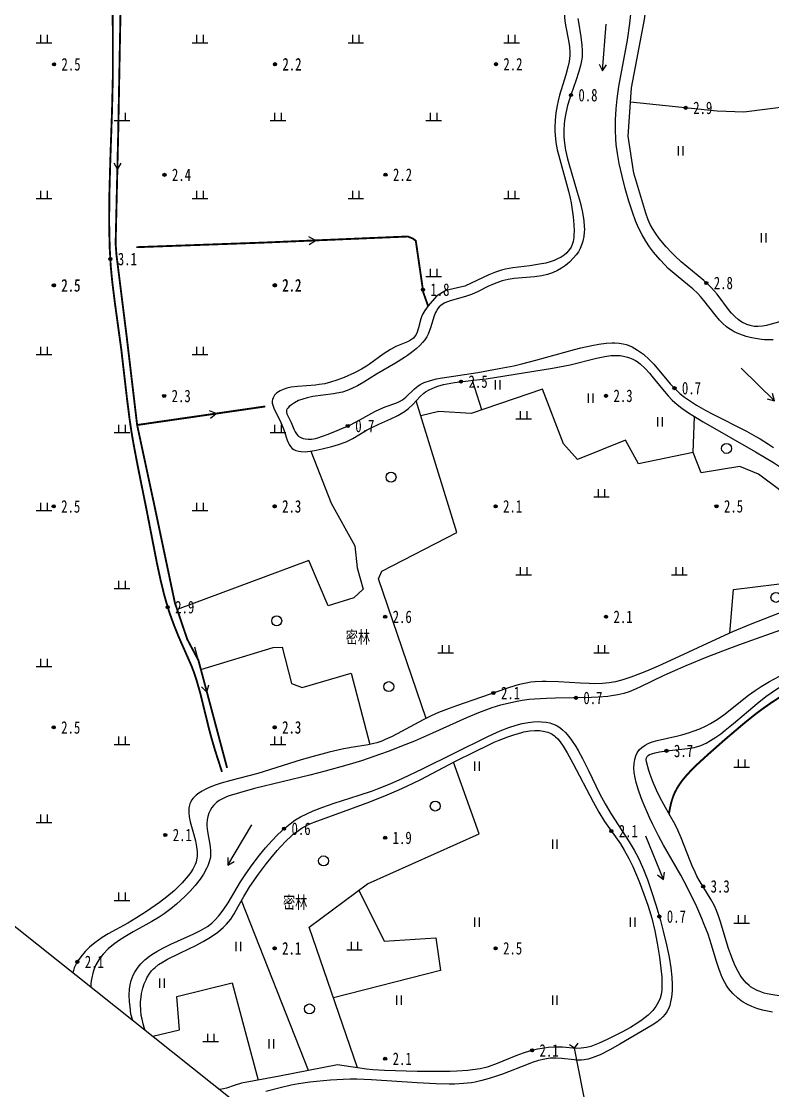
# Model space of a CAD drawing. Header units: metres. Extents: x 494039 to 619385, y 3351420 to 3402703.
# Drawn here: x 580948.6 to 581189.6, y 3397068.8 to 3397411.6 of the extents above; entities that cross this region are included whole.
import ezdxf
from ezdxf.enums import TextEntityAlignment as Align

# ---------------------------------------------------------------- set-up
doc = ezdxf.new("R2010")
doc.units = ezdxf.units.M
for name, pattern in [('4430', [0]), ('8521', [0]), ('9610', [0])]:
    doc.linetypes.add(name, pattern=pattern)
for name, color, linetype in [('210100', 130, 'Continuous'), ('220200', 130, 'Continuous'), ('261301', 141, 'Continuous'), ('440300', 8, '4430'), ('450504', 8, 'Continuous'), ('720100', 8, 'Continuous'), ('760201', 8, '8521'), ('810100', 8, '9610'), ('810302', 8, 'Continuous'), ('810501', 8, 'Continuous'), ('810600', 8, 'Continuous'), ('范围线', 8, 'Continuous')]:
    doc.layers.add(name, color=color, linetype=linetype)

# ---------------------------------------------------------------- blocks, each defined once
blk = doc.blocks.new('gu')
at = {"flags": 128}
for points in [[(3.75, 0), (-3.75, 0)], [(2.71, -0.6), (3.75, 0), (3.75, 0), (2.71, 0.6)]]:
    blk.add_lwpolyline(points, dxfattribs=at)
blk = doc.blocks.new('p_point')
for radius in [0.25, 0.2, 0.15, 0.1, 0.05]:
    blk.add_circle((0, 0), radius)
blk.add_point((0, 0))
blk = doc.blocks.new('vm')
at = {"linetype": 'Continuous'}
for p, q in [((1.25, 0), (-1.25, 0)), ((-0.5, 0), (-0.5, 1.3)), ((0.5, 1.3), (0.5, 0))]:
    blk.add_line(p, q, dxfattribs=at)
blk = doc.blocks.new('v1')
blk.add_circle((0, 0), 0.8)
blk = doc.blocks.new('ve')
at = {"color": 0, "linetype": 'Continuous'}
for p, q in [((-0.4, 1.5), (-0.4, 0)), ((0.4, 0), (0.4, 1.5))]:
    blk.add_line(p, q, dxfattribs=at)
blk = doc.blocks.new('1-3&1-4')
at = {"layer": '210100', "color": 141, "linetype": 'Continuous', "flags": 128}
for points in [[(581127.1195, 3397412.534), (581127.2864, 3397411.3489), (581128.0893, 3397406.6327), (581128.4419, 3397404.002), (581128.5473, 3397402.261), (581128.53, 3397401.1076), (581128.4459, 3397400.1121), (581128.1816, 3397398.4624), (581127.9632, 3397397.4769), (581127.4258, 3397395.5124), (581126.4571, 3397392.5728), (581124.9496, 3397388.314), (581124.4005, 3397386.6626), (581123.8093, 3397384.6635), (581123.2257, 3397382.158), (581122.8388, 3397379.8261), (581122.7034, 3397378.6577), (581122.5755, 3397376.7124), (581122.6036, 3397374.5778), (581122.8004, 3397372.6289), (581123.2004, 3397370.3054), (581123.8215, 3397367.6084), (581124.2269, 3397366.0714), (581126.9446, 3397356.8535), (581127.8391, 3397353.6475), (581128.4972, 3397350.9034), (581128.7264, 3397349.7553), (581129.044, 3397347.6809), (581129.1903, 3397345.827), (581129.2015, 3397344.8958), (581129.17, 3397344.0739), (581129.0102, 3397342.618), (581128.7154, 3397341.1792), (581128.5158, 3397340.474), (581128.101, 3397339.331), (581127.8528, 3397338.7788), (581127.2836, 3397337.7475), (581126.6025, 3397336.7677), (581125.7674, 3397335.7715), (581124.3835, 3397334.406), (581123.1565, 3397333.3884), (581121.8592, 3397332.4707), (581120.6146, 3397331.7325), (581118.9586, 3397330.9659), (581117.4261, 3397330.471), (581115.5265, 3397330.0609), (581113.2553, 3397329.7512), (581106.6845, 3397329.1527), (581104.7555, 3397328.8672), (581102.8797, 3397328.4381), (581101.9339, 3397328.1401), (581100.3154, 3397327.5126), (581098.2726, 3397326.5747), (581095.0856, 3397325.0162), (581092.9647, 3397324.0749), (581091.0564, 3397323.3853), (581086.1085, 3397322.0173), (581084.4522, 3397321.3658), (581083.5712, 3397320.8647), (581083.172, 3397320.5727), (581082.6717, 3397320.113), (581082.1878, 3397319.5208), (581081.7722, 3397318.8584), (581081.4975, 3397318.3229), (581081.0203, 3397317.1736), (581079.8281, 3397313.4111), (581079.0546, 3397311.3548), (581078.618, 3397310.4887), (581078.0364, 3397309.5727), (581077.3056, 3397308.6372), (581076.4235, 3397307.6902), (581075.232, 3397306.5972), (581074.1998, 3397305.7585), (581072.4753, 3397304.5027), (581071.4626, 3397303.8243), (581068.6098, 3397302.0527), (581062.5209, 3397298.4701), (581058.4999, 3397295.989), (581056.4092, 3397294.7832), (581054.6611, 3397293.9023), (581053.0626, 3397293.2439), (581051.6112, 3397292.7944), (581049.8295, 3397292.3985), (581048.7415, 3397292.2125), (581042.1218, 3397291.3026), (581040.3134, 3397290.9372), (581038.897, 3397290.5461), (581037.5184, 3397290.0329), (581036.1899, 3397289.3594), (581035.2351, 3397288.7218), (581034.5327, 3397288.1373), (581034.0478, 3397287.6109), (581033.8901, 3397287.3819), (581033.69, 3397286.9411), (581033.641, 3397286.3688), (581033.7655, 3397285.8119), (581034.0703, 3397285.1097), (581035.1345, 3397283.0626), (581035.9813, 3397280.9186), (581036.3965, 3397280.04), (581036.8541, 3397279.3373), (581037.2803, 3397278.8725), (581037.642, 3397278.5771), (581038.275, 3397278.1947), (581039.0065, 3397277.8951), (581039.6414, 3397277.734), (581040.6055, 3397277.6367), (581041.7016, 3397277.6961), (581042.9251, 3397277.9201), (581043.6581, 3397278.112), (581045.2316, 3397278.6135), (581046.9995, 3397279.2446), (581049.9414, 3397280.4), (581054.2069, 3397282.3025), (581057.202, 3397283.835), (581062.0149, 3397286.5328), (581063.6259, 3397287.3186), (581065.3183, 3397287.997), (581068.6993, 3397289.2049), (581069.8566, 3397289.7304), (581070.8255, 3397290.2942), (581071.9145, 3397291.1398), (581074.717, 3397293.8529), (581075.7685, 3397294.6958), (581076.5673, 3397295.1968), (581077.8408, 3397295.8175), (581079.8799, 3397296.5211), (581081.782, 3397296.9833), (581082.998, 3397297.2187), (581095.0357, 3397299.0946), (581101.8846, 3397300.2892), (581106.5559, 3397301.2129), (581109.1681, 3397301.8017), (581113.647, 3397302.9553), (581126.0793, 3397306.4073), (581128.0878, 3397306.9206), (581131.6377, 3397307.7309), (581133.8594, 3397308.1447), (581136.1582, 3397308.4593), (581138.1307, 3397308.5906), (581138.9476, 3397308.5936), (581140.4032, 3397308.5012), (581141.674, 3397308.2899), (581142.6081, 3397308.0364), (581143.2461, 3397307.8142), (581144.4936, 3397307.2713), (581146.2844, 3397306.2535), (581148.1291, 3397304.9048), (581149.9763, 3397303.2228), (581151.4505, 3397301.673), (581156.7797, 3397295.4537), (581158.2145, 3397293.901), (581159.9876, 3397292.2135), (581161.3193, 3397291.1395), (581162.2434, 3397290.4681), (581165.1422, 3397288.609), (581168.1663, 3397286.903), (581170.2237, 3397285.8157), (581181.1714, 3397280.2536), (581184.2478, 3397278.5755), (581185.5952, 3397277.7898), (581188.2618, 3397276.1216), (581189.8996, 3397275.0362)], [(581193.6509, 3397216.9622), (581179.7825, 3397212.0819), (581175.7375, 3397210.5723), (581168.457, 3397207.7352), (581161.7007, 3397204.9859), (581157.3867, 3397203.126), (581154.7297, 3397201.9012), (581147.2422, 3397198.2507), (581145.8429, 3397197.6239), (581143.5784, 3397196.7142), (581141.8505, 3397196.14), (581139.9719, 3397195.6708), (581137.9369, 3397195.3298), (581136.7007, 3397195.1837), (581133.58, 3397194.9503), (581131.4882, 3397194.8627), (581119.9904, 3397194.6168), (581117.0188, 3397194.5206), (581113.2095, 3397194.3038), (581111.522, 3397194.1534), (581109.2014, 3397193.8634), (581106.5932, 3397193.3974), (581103.7882, 3397192.7548), (581102.2889, 3397192.3577), (581099.5322, 3397191.5282), (581096.9531, 3397190.6193), (581095.2307, 3397189.9472), (581091.3979, 3397188.3282), (581080.4391, 3397183.3624), (581074.6975, 3397180.877), (581071.9037, 3397179.7371), (581066.2818, 3397177.5447), (581063.8072, 3397176.6263), (581059.8918, 3397175.2584), (581057.7208, 3397174.5601), (581052.9834, 3397173.1466), (581046.0199, 3397171.2235), (581041.1355, 3397169.9548), (581023.4026, 3397165.6158), (581018.5702, 3397164.3132), (581015.2427, 3397163.2779), (581014.3816, 3397162.9513), (581013.1356, 3397162.3899), (581012.093, 3397161.7964), (581011.2477, 3397161.184), (581010.3724, 3397160.3469), (581009.7312, 3397159.5374), (581009.1832, 3397158.6527), (581008.7381, 3397157.7126), (581008.4078, 3397156.7356), (581008.1881, 3397155.605), (581008.1181, 3397154.3705), (581008.1419, 3397153.6241), (581008.3342, 3397151.8716), (581009.1631, 3397147.1037), (581009.3061, 3397145.617), (581009.321, 3397144.8809), (581009.2405, 3397143.7279), (581009.1512, 3397143.1868), (581008.8823, 3397142.1172), (581008.4385, 3397140.891), (581008.132, 3397140.2012), (581007.0301, 3397138.1837), (581005.954, 3397136.5711), (581004.3665, 3397134.5351), (581002.746, 3397132.7226), (581001.0482, 3397131.01), (580998.3839, 3397128.5958), (580996.534, 3397127.0856), (580994.3734, 3397125.4957), (580992.8028, 3397124.4643), (580990.4218, 3397123.0413), (580984.5094, 3397119.7562), (580981.7602, 3397118.1528), (580979.7556, 3397116.8616), (580978.1463, 3397115.6919), (580976.4954, 3397114.2882), (580974.8097, 3397112.5401), (580974.2936, 3397111.9186), (580973.4366, 3397110.7532), (580972.4702, 3397109.1056), (580971.9196, 3397107.8235), (580971.506, 3397106.5017), (580971.1612, 3397104.9099), (580971.0214, 3397103.9826), (580970.9187, 3397103.0459), (580970.8664, 3397102.1035)], [(581189.5985, 3397093.9651), (581187.4502, 3397094.3678), (581186.387, 3397094.6205), (581184.5037, 3397095.1683), (581182.8764, 3397095.7663), (581181.3101, 3397096.4861), (581180.187, 3397097.1194), (581179.5276, 3397097.5512), (581178.3899, 3397098.4234), (581176.8261, 3397099.9159), (581175.4495, 3397101.5838), (581174.8022, 3397102.5311), (581174.2608, 3397103.4414), (581173.4429, 3397105.0744), (581172.743, 3397106.7643), (581172.3254, 3397107.9147), (581171.4815, 3397110.5502), (581170.0061, 3397115.5916), (581168.8696, 3397119.0119), (581167.6869, 3397122.0839), (581166.8977, 3397123.9816), (581165.2327, 3397127.7372), (581163.4706, 3397131.446), (581161.222, 3397135.8274), (581160.117, 3397137.8322), (581154.5605, 3397147.5177), (581152.9379, 3397150.5438), (581151.0183, 3397154.383), (581150.1027, 3397156.3243), (581148.0534, 3397161.0504), (581147.4316, 3397162.6522), (581146.58, 3397165.0891), (581145.8573, 3397167.5796), (581145.5034, 3397169.1234), (581145.2288, 3397170.8237), (581145.1246, 3397172.246), (581145.1707, 3397173.6634), (581145.3737, 3397174.9271), (581145.7562, 3397176.1587), (581146.1816, 3397177.0713), (581146.832, 3397178.0536), (581147.5986, 3397178.8459), (581148.6702, 3397179.6124), (581149.6653, 3397180.1265), (581150.9547, 3397180.626), (581152.5548, 3397181.0889), (581159.161, 3397182.5114), (581160.4396, 3397182.8424), (581162.928, 3397183.5848), (581164.1406, 3397183.9978), (581166.2723, 3397184.8194), (581168.1106, 3397185.6477), (581169.6711, 3397186.4644), (581171.8462, 3397187.8137), (581173.9501, 3397189.3109), (581181.8609, 3397195.5537), (581183.9621, 3397197.0956), (581185.8785, 3397198.365), (581188.5528, 3397199.9485), (581191.75, 3397201.6611)], [(581189.763, 3397309.5218), (581188.8404, 3397309.4985), (581186.9664, 3397309.5646), (581186.0209, 3397309.6499), (581184.128, 3397309.9188), (581182.4378, 3397310.2704), (581181.1567, 3397310.6127), (581180.2328, 3397310.9039), (581178.7312, 3397311.4667), (581177.2905, 3397312.132), (581176.5984, 3397312.5063), (581175.5382, 3397313.1685), (581174.8259, 3397313.6905), (581173.6446, 3397314.7215), (581172.5488, 3397315.8577), (581171.1778, 3397317.4851), (581167.5516, 3397322.1655), (581166.5053, 3397323.3843), (581165.5588, 3397324.3761), (581163.9493, 3397325.8816), (581162.9059, 3397326.7815), (581158.6268, 3397330.269), (581156.1255, 3397332.4399), (581154.9669, 3397333.5652), (581153.4985, 3397335.1303), (581151.433, 3397337.6054), (581150.1502, 3397339.3287), (581148.9526, 3397341.1073), (581147.7276, 3397343.1774), (581146.6203, 3397345.391), (581145.6421, 3397347.6682), (581144.6106, 3397350.417), (581143.4271, 3397354.0353), (581142.2957, 3397358.006), (581141.2914, 3397362.0084), (581140.416, 3397366.0342), (581139.8341, 3397369.2707), (581139.4461, 3397372.1162), (581139.2747, 3397373.9995), (581139.1627, 3397376.7615), (581139.2011, 3397380.0361), (581139.4077, 3397383.5622), (581139.7342, 3397386.7652), (581140.3106, 3397390.7282), (581143.021, 3397405.6036), (581143.8024, 3397410.8955), (581144.4648, 3397416.9013)], [(580984.4116, 3397091.3257), (580983.7398, 3397093.3494), (580983.464, 3397095.808), (580983.3331, 3397097.2738), (580983.2353, 3397099.4457), (580983.2998, 3397101.3351), (580983.4789, 3397102.7166), (580983.8029, 3397104.0587), (580984.4593, 3397105.7647), (580984.9523, 3397106.7346), (580985.6221, 3397107.7808), (580986.0387, 3397108.3401), (580986.9497, 3397109.4076), (580988.2535, 3397110.681), (580989.7272, 3397111.8704), (580990.4936, 3397112.4142), (580992.0741, 3397113.4204), (580993.9819, 3397114.4876), (580996.5075, 3397115.7449), (581003.9442, 3397119.105), (581006.0205, 3397120.1305), (581007.5516, 3397120.9986), (581008.2855, 3397121.4686), (581009.6692, 3397122.5012), (581010.7938, 3397123.5449), (581011.827, 3397124.6879), (581012.4113, 3397125.4123), (581013.5171, 3397126.9295), (581014.8975, 3397129.055), (581018.89, 3397135.7117), (581020.6145, 3397138.3353), (581022.6444, 3397141.1987), (581024.9976, 3397144.2896), (581026.9594, 3397146.6936), (581029.0098, 3397149.0247), (581030.7374, 3397150.8234), (581033.1942, 3397153.0931), (581034.8013, 3397154.3908), (581036.3474, 3397155.4889), (581038.1696, 3397156.5848), (581040.1362, 3397157.5811), (581042.1597, 3397158.4706), (581045.2697, 3397159.6658), (581048.969, 3397160.9291), (581056.9851, 3397163.4831), (581061.2304, 3397164.9181), (581063.3976, 3397165.7262), (581066.925, 3397167.1811), (581070.982, 3397169.0024), (581077.2902, 3397172.0066), (581097.9822, 3397182.2687), (581101.2636, 3397183.7722), (581102.7422, 3397184.3982), (581104.9937, 3397185.2668), (581107.3002, 3397186.0212), (581109.2793, 3397186.5313), (581111.1474, 3397186.8738), (581112.8643, 3397187.0618), (581114.5853, 3397187.12), (581115.4383, 3397187.0941), (581116.9049, 3397186.948), (581118.1222, 3397186.7067), (581118.7124, 3397186.5406), (581119.8466, 3397186.1055), (581120.4836, 3397185.7763), (581121.3275, 3397185.2227), (581122.2053, 3397184.5004), (581123.1063, 3397183.6053), (581124.0935, 3397182.4535), (581124.8154, 3397181.5074), (581126.4353, 3397179.0877), (581127.1769, 3397177.8455), (581128.5641, 3397175.3159), (581130.4961, 3397171.4521), (581134.0478, 3397164.1154), (581135.8487, 3397160.7315), (581137.6979, 3397157.6505), (581143.577, 3397148.5845), (581145.2195, 3397145.8517), (581146.5547, 3397143.3627), (581147.1268, 3397142.1718), (581148.1861, 3397139.7485), (581149.4678, 3397136.4541), (581150.787, 3397132.6889), (581152.2753, 3397128.0283), (581153.6438, 3397123.313), (581154.5228, 3397119.9668), (581155.5624, 3397115.5645), (581156.3636, 3397111.632), (581156.9289, 3397108.1812), (581157.2643, 3397105.2177), (581157.3923, 3397102.7445), (581157.3593, 3397100.7633), (581157.1676, 3397098.7796), (581156.7534, 3397096.7376), (581156.5693, 3397096.1147), (581156.1457, 3397094.9988), (581155.6477, 3397094.0367), (581155.1632, 3397093.3231), (581154.4054, 3397092.4452), (581153.5474, 3397091.6456), (581152.4482, 3397090.7916), (581150.926, 3397089.7857), (581140.5355, 3397083.6929), (581137.3704, 3397081.8986), (581134.2819, 3397080.3253), (581132.5389, 3397079.5832), (581131.735, 3397079.293), (581130.435, 3397078.9095), (581129.1185, 3397078.6496), (581128.2871, 3397078.5634), (581126.7736, 3397078.5586), (581125.9268, 3397078.6191), (581122.0144, 3397079.1061), (581120.1547, 3397079.2398), (581118.2557, 3397079.1567), (581116.5425, 3397078.8995), (581114.5045, 3397078.4182), (581112.4807, 3397077.7991), (581111.1373, 3397077.3313), (581102.92, 3397074.1244), (581101.3811, 3397073.5622), (581098.6776, 3397072.6656), (581096.3455, 3397072.0083), (581094.1905, 3397071.5248), (581092.9865, 3397071.3185), (581090.4796, 3397071.0351), (581087.5278, 3397070.8876), (581085.8319, 3397070.8676), (581081.5744, 3397070.9557), (581075.5978, 3397071.2757), (581060.9268, 3397072.2758), (581056.2098, 3397072.4496), (581054.0295, 3397072.459), (581051.8122, 3397072.4058), (581047.7445, 3397072.1716), (581043.3163, 3397071.7557), (581041.1118, 3397071.4889), (581037.4633, 3397070.9435), (581035.1421, 3397070.5093), (581031.5703, 3397069.6951), (581027.0213, 3397068.499)]]:
    blk.add_lwpolyline(points, dxfattribs=at)
at = {"layer": '220200', "color": 141, "linetype": 'Continuous', "const_width": 0.6, "flags": 128}
for points in [[(580980.5449, 3397422.0521), (580979.6922, 3397376.7719), (580978.8425, 3397340.3508), (580979.1029, 3397336.814), (580982.4349, 3397310.1497), (580985.7432, 3397282.2153), (580991.0533, 3397257.4662), (580997.8388, 3397225.2597), (581001.8364, 3397213.4605), (581005.4129, 3397206.7462), (581014.5984, 3397172.2749)], [(580985.491, 3397339.2259), (581026.2696, 3397340.6986), (581072.5233, 3397342.6538), (581074.1357, 3397342.0279), (581075.1228, 3397341.3007), (581077.544, 3397324.714), (581079.0562, 3397320.408)], [(580985.7432, 3397282.2153), (581026.8824, 3397288.1663)]]:
    blk.add_lwpolyline(points, dxfattribs=at)
at = {"layer": '440300', "color": 8, "linetype": '4430', "const_width": 0.6, "flags": 128}
for points in [[(581012.952, 3397171.0194), (581010.742, 3397177.892), (581009.5678, 3397181.9183), (581008.8109, 3397184.7494), (581006.0255, 3397196.1112), (581004.6658, 3397200.851), (581003.7946, 3397203.3903), (581003.096, 3397205.1764), (580999.0659, 3397214.3028), (580997.5869, 3397217.9818), (580996.4014, 3397221.2381), (580995.8524, 3397222.8798), (580994.8442, 3397226.2264), (580994.3522, 3397228.0409), (580993.307, 3397232.3037), (580992.1092, 3397237.8259), (580988.7636, 3397255.0213), (580985.9938, 3397268.7464), (580984.5858, 3397276.1444), (580983.8676, 3397280.3851), (580983.329, 3397284.0268), (580982.4721, 3397290.7876), (580980.6588, 3397306.4233), (580978.5713, 3397321.6204), (580977.783, 3397327.9144), (580977.2746, 3397333.1717), (580976.9607, 3397338.6033), (580976.8035, 3397344.5011), (580976.7727, 3397348.1342), (580976.8309, 3397355.8557), (580977.1262, 3397366.7993), (580977.6832, 3397382.8388), (580977.9256, 3397392.9358), (580977.966, 3397402.8325), (580977.8553, 3397423.2489)], [(581156.3511, 3397157.6253), (581156.6662, 3397159.3955), (581157.1069, 3397161.3359), (581157.7226, 3397163.2178), (581158.2719, 3397164.4876), (581159.0193, 3397165.8855), (581159.7924, 3397167.1039), (581160.6926, 3397168.3375), (581161.9925, 3397169.9024), (581163.5564, 3397171.5801), (581165.566, 3397173.548), (581168.7385, 3397176.4515), (581174.2113, 3397181.2898), (581180.8054, 3397186.8859), (581184.0035, 3397189.4409), (581186.1105, 3397191.0286), (581189.0831, 3397193.1182), (581193.6651, 3397196.0828), (581196.7883, 3397197.9463), (581198.3719, 3397198.8365), (581200.9428, 3397200.1853), (581203.1261, 3397201.2217), (581206.523, 3397202.6873), (581217.989, 3397207.2751), (581222.1391, 3397209.1152), (581225.8606, 3397210.94), (581228.0094, 3397212.0509), (581232.2646, 3397214.3571), (581235.852, 3397216.4226), (581239.5628, 3397218.7008), (581243.4944, 3397221.2543), (581247.0749, 3397223.7165), (581249.4974, 3397225.4868), (581251.091, 3397226.7139), (581254.5297, 3397229.493), (581262.9199, 3397236.47), (581265.2786, 3397238.346), (581267.2529, 3397239.8198), (581268.6892, 3397240.7679), (581269.921, 3397241.457), (581271.1914, 3397242.0185), (581272.7106, 3397242.4769), (581273.9619, 3397242.7171), (581274.9175, 3397242.8375), (581276.8638, 3397242.9572), (581279.8451, 3397242.9306), (581286.5632, 3397242.6472), (581288.02, 3397242.652), (581290.73, 3397242.7883), (581294.3068, 3397243.1487), (581305.3841, 3397244.6301), (581308.4929, 3397244.914), (581310.0859, 3397244.9955), (581313.1608, 3397245.0102), (581316.7552, 3397244.8467), (581320.5908, 3397244.5133), (581322.6195, 3397244.2784), (581324.8918, 3397243.967), (581328.8413, 3397243.3119), (581330.8162, 3397242.9296), (581334.2251, 3397242.1718), (581336.9151, 3397241.4666), (581338.6979, 3397240.9034), (581339.8399, 3397240.4179), (581340.6344, 3397239.9595), (581341.2516, 3397239.4758), (581341.7978, 3397238.8885), (581342.0852, 3397238.4988), (581342.5864, 3397237.6488), (581343.0773, 3397236.5614), (581344.3367, 3397232.9764), (581344.8165, 3397231.7688), (581345.4959, 3397230.3984), (581346.128, 3397229.3678), (581347.214, 3397227.9806), (581348.0266, 3397227.1953), (581349.0249, 3397226.483), (581349.5605, 3397226.2062), (581350.3159, 3397225.9234), (581351.3089, 3397225.6971), (581352.5595, 3397225.5811), (581354.0805, 3397225.615), (581354.9717, 3397225.6976), (581357.0129, 3397225.9994), (581360.651, 3397226.6972), (581365.4193, 3397227.5295), (581376.6805, 3397229.3248), (581381.2006, 3397230.2032), (581385.6925, 3397231.3023), (581390.7427, 3397232.7094), (581403.111, 3397236.2868), (581407.0714, 3397237.3159), (581409.6945, 3397237.9137), (581413.538, 3397238.6432), (581415.995, 3397239.0468), (581431.6346, 3397241.3045), (581435.3346, 3397241.8791), (581440.6982, 3397242.8058), (581443.3662, 3397243.3351), (581446.1248, 3397243.9529), (581448.5412, 3397244.5448), (581453.7531, 3397245.9331), (581460.1313, 3397247.7818), (581466.8287, 3397249.9092), (581475.7069, 3397252.9064)]]:
    blk.add_lwpolyline(points, dxfattribs=at)
at = {"layer": '450504', "color": 8, "linetype": 'Continuous'}
for q in [(581124.408, 3397083.5129), (581127.1832, 3397084.0589)]:
    blk.add_line((581126.0686, 3397082.3983), q, dxfattribs=at)
at = {"layer": '450504', "color": 8, "linetype": 'Continuous', "elevation": 2.6068, "flags": 128}
blk.add_lwpolyline([(581130.1266, 3397061.7704), (581126.0686, 3397082.3983)], dxfattribs=at)
at = {"layer": '760201', "color": 8, "linetype": '8521', "flags": 128}
for points in [[(581134.2574, 3397440.7489), (581131.8898, 3397437.7114), (581130.2316, 3397435.3258), (581128.6548, 3397432.6688), (581128.0129, 3397431.4503), (581126.8155, 3397428.9637), (581125.2202, 3397425.1394), (581124.7479, 3397423.8427), (581124.0141, 3397421.5456), (581123.6613, 3397420.2147), (581123.3528, 3397418.7818), (581123.057, 3397416.8813), (581122.9562, 3397415.9251), (581122.8573, 3397414.007), (581122.8651, 3397413.0473), (581122.9496, 3397411.7199), (581123.2134, 3397409.8403), (581124.0869, 3397405.4846), (581124.4161, 3397403.4249), (581124.5359, 3397401.7849), (581124.509, 3397400.6493), (581124.2865, 3397398.7934), (581123.9023, 3397396.943), (581123.2306, 3397394.4795), (581121.2365, 3397387.9853), (581120.7571, 3397386.1073), (581120.4678, 3397384.7058), (581120.1031, 3397382.3543), (581119.8693, 3397379.9932), (581119.7673, 3397377.6322), (581119.7716, 3397376.4549), (581119.9333, 3397373.9511), (581120.0921, 3397372.7687), (581120.5329, 3397370.4188), (581121.2898, 3397367.3061), (581124.1047, 3397357.2372), (581124.6622, 3397354.9047), (581124.9607, 3397353.4381), (581125.4405, 3397350.4862), (581125.6223, 3397348.9975), (581125.832, 3397346.4164), (581125.8853, 3397344.447), (581125.8579, 3397343.1842), (581125.7992, 3397342.3545), (581125.6021, 3397341.0383), (581125.3362, 3397340.075), (581124.9871, 3397339.2627), (581124.4796, 3397338.462), (581123.9478, 3397337.8328), (581123.5515, 3397337.4407), (581122.6762, 3397336.7189), (581121.7143, 3397336.0774), (581120.5608, 3397335.4503), (581119.498, 3397334.979), (581118.5034, 3397334.6172), (581116.8281, 3397334.1433), (581114.7972, 3397333.7305), (581111.7292, 3397333.3006), (581106.2912, 3397332.6417), (581103.9549, 3397332.2176), (581102.6426, 3397331.8889), (581100.7169, 3397331.2486), (581098.5907, 3397330.3711), (581090.9008, 3397326.7389), (581084.8134, 3397325.3048), (581081.7264, 3397323.5657), (581079.0562, 3397320.408)], [(581239.9775, 3397328.8725), (581243.2933, 3397323.4075), (581246.1344, 3397318.8522), (581249.7973, 3397313.3567), (581254.5932, 3397306.4885), (581258.502, 3397301.0467), (581261.8879, 3397296.6128), (581263.8526, 3397294.3081), (581266.5568, 3397291.5016), (581268.9397, 3397289.3432), (581270.9955, 3397287.73), (581275.5886, 3397284.4062), (581277.6637, 3397282.8187), (581279.9241, 3397280.8842), (581284.5314, 3397276.6489), (581286.5461, 3397274.8775), (581288.1745, 3397273.5699), (581290.4094, 3397271.984), (581291.3244, 3397271.2537), (581292.1225, 3397270.4171), (581292.9581, 3397269.1659), (581293.41, 3397268.2592), (581293.6893, 3397267.5808), (581294.1488, 3397266.1954), (581294.6869, 3397264.0492), (581295.35, 3397261.0468), (581296.4685, 3397256.7208), (581296.6653, 3397255.4943), (581296.6878, 3397254.4733), (581296.5508, 3397253.6553), (581296.2259, 3397252.9079), (581295.773, 3397252.3483), (581295.3281, 3397252.002), (581294.865, 3397251.7854), (581294.2334, 3397251.6582), (581293.3077, 3397251.6607), (581290.9334, 3397251.8543), (581287.3548, 3397252.0134), (581282.2057, 3397252.0689), (581276.3426, 3397251.9653), (581272.7959, 3397251.7665), (581270.2303, 3397251.4836), (581268.4089, 3397251.1534), (581267.5199, 3397250.9318), (581266.3319, 3397250.5516), (581264.8206, 3397249.9379), (581263.8927, 3397249.5017), (581262.0574, 3397248.5342), (581259.8587, 3397247.2359), (581254.5238, 3397243.7862), (581253.1499, 3397243.0116), (581251.9691, 3397242.4671), (581251.3788, 3397242.2522), (581250.5928, 3397242.041), (581249.8089, 3397241.9338), (581249.418, 3397241.9261), (581248.4454, 3397242.0665), (581247.5443, 3397242.4372), (581246.9064, 3397242.8451), (581246.4245, 3397243.2454), (581245.818, 3397243.887), (581245.205, 3397244.7189), (581244.5226, 3397245.8819), (581242.9863, 3397249.04), (581242.31, 3397250.313), (581240.4727, 3397253.2984), (581238.5, 3397256.1699), (581232.5604, 3397264.4979), (581231.8936, 3397265.4017), (581230.7218, 3397266.8527), (581229.5481, 3397268.0837), (581228.0949, 3397269.3873), (581222.6448, 3397273.7274), (581221.6867, 3397274.5564), (581219.9353, 3397276.2241), (581217.7158, 3397278.5438), (581210.6203, 3397286.3947), (581207.8719, 3397289.2294), (581207.2683, 3397289.8341), (581206.7405, 3397290.4588), (581206.56, 3397290.7366), (581206.3474, 3397291.2179), (581206.2862, 3397291.5106), (581206.302, 3397292.0682), (581206.4772, 3397292.736), (581206.6554, 3397293.1855), (581207.8375, 3397295.5024), (581208.9334, 3397297.3178), (581210.4068, 3397299.5108), (581214.2631, 3397304.9168), (581215.3797, 3397306.6617), (581216.1911, 3397308.1157), (581216.6584, 3397309.0918), (581217.1966, 3397310.4466), (581217.4193, 3397311.1389), (581217.6052, 3397311.8395), (581217.8122, 3397312.9752), (581217.8834, 3397314.1261), (581217.8067, 3397315.1437), (581217.5447, 3397316.2516), (581217.2281, 3397317.0267), (581216.8469, 3397317.6668), (581216.4245, 3397318.165), (581215.7613, 3397318.6612), (581215.1099, 3397318.9483), (581214.1574, 3397319.2044), (581212.928, 3397319.4084), (581211.2119, 3397319.5435), (581210.069, 3397319.5589), (581208.927, 3397319.5272), (581206.6457, 3397319.3522), (581205.2223, 3397319.1802), (581202.6668, 3397318.7613), (581199.8427, 3397318.1124), (581197.1174, 3397317.2669), (581190.6981, 3397315.0136), (581188.6812, 3397314.411), (581187.6745, 3397314.1631), (581186.3346, 3397313.9121), (581184.9978, 3397313.7827), (581183.6649, 3397313.8184), (581182.3688, 3397314.0649), (581181.2986, 3397314.4376), (581179.7559, 3397315.2218), (581178.5264, 3397316.0749), (581177.4288, 3397317.0494), (581176.4261, 3397318.1145), (581175.795, 3397318.8601), (581171.7881, 3397324.1276), (581170.8482, 3397325.2476), (581169.9363, 3397326.2239), (581167.5005, 3397328.5108), (581160.298, 3397334.5662), (581158.298, 3397336.3783), (581157.2088, 3397337.4543), (581155.4627, 3397339.3217), (581153.1739, 3397342.0624), (581151.9775, 3397343.6978), (581151.0306, 3397345.1828), (581150.3437, 3397346.4665), (581149.6995, 3397347.961), (581148.9579, 3397350.0885), (581145.1002, 3397362.92), (581143.2369, 3397374.84), (581144.3744, 3397390.3522), (581148.5355, 3397412.1865), (581150.0909, 3397424.8697), (581150.6225, 3397435.4421), (581150.1242, 3397441.933)], [(581228.9283, 3397323.217), (581227.1171, 3397329.1375), (581227.627, 3397331.6629), (581229.0708, 3397335.0064), (581231.0969, 3397346.0412), (581230.9469, 3397347.7752), (581229.5867, 3397349.7756), (581211.7463, 3397362.2782), (581208.4886, 3397366.8604), (581204.699, 3397380.293), (581202.6884, 3397384.4204), (581201.41, 3397385.1843), (581180.4068, 3397382.4891), (581171.7864, 3397382.8887), (581144.0335, 3397385.7037)], [(581079.0562, 3397320.408), (581078.0045, 3397318.9779), (581077.3453, 3397317.8063), (581076.9712, 3397316.9105), (581076.766, 3397316.2856), (581076.0181, 3397313.3943), (581075.5814, 3397312.0294), (581075.1978, 3397311.2029), (581074.966, 3397310.8244), (581074.3546, 3397310.1088), (581073.427, 3397309.411), (581072.4743, 3397308.8965), (581068.7754, 3397307.3554), (581067.0577, 3397306.4636), (581064.67, 3397304.9054), (581060.2771, 3397301.7186), (581059.2946, 3397301.0728), (581057.709, 3397300.1321), (581055.5181, 3397298.9828), (581052.1228, 3397297.4507), (581049.8087, 3397296.5655), (581047.7561, 3397295.908), (581045.9754, 3397295.4625), (581044.18, 3397295.1611), (581042.975, 3397295.0293), (581037.1392, 3397294.5888), (581035.1957, 3397294.3109), (581033.7455, 3397293.9812), (581032.6051, 3397293.6145), (581031.6492, 3397293.1974), (581030.5703, 3397292.5124), (581029.8581, 3397291.8012), (581029.3609, 3397290.9754), (581029.1442, 3397290.3409), (581029.0821, 3397290.015), (581029.0738, 3397289.2581), (581029.2276, 3397288.5463), (581029.5843, 3397287.6359), (581031.8404, 3397282.9688), (581032.7008, 3397280.944), (581033.0629, 3397279.9732), (581033.8867, 3397277.3844), (581034.2789, 3397276.3604), (581034.492, 3397275.927), (581034.8978, 3397275.2947), (581035.4508, 3397274.7225), (581035.997, 3397274.3606), (581036.6726, 3397274.0607), (581037.589, 3397273.8087), (581038.38, 3397273.69), (581039.6592, 3397273.6486), (581040.339, 3397273.6886), (581041.9732, 3397273.909), (581043.12, 3397274.1264), (581045.1383, 3397274.5513), (581048.1469, 3397275.2853), (581050.3159, 3397275.9285), (581052.8023, 3397276.8663), (581054.8878, 3397277.903), (581059.356, 3397280.5103), (581061.0162, 3397281.4156), (581063.2768, 3397282.4945), (581067.0987, 3397284.1874), (581069.3386, 3397285.2677), (581071.463, 3397286.5056), (581072.7735, 3397287.4779), (581074.1367, 3397288.7823), (581076.5302, 3397291.3733), (581077.7252, 3397292.4374), (581078.2792, 3397292.8349), (581079.4584, 3397293.5259), (581081.3622, 3397294.3549), (581082.2461, 3397294.6601), (581084.0609, 3397295.1779), (581085.2165, 3397295.4478), (581087.5483, 3397295.8805), (581090.2091, 3397296.2146), (581093.6357, 3397296.5419), (581097.7197, 3397297.0609), (581119.0181, 3397300.4416), (581122.9113, 3397301.1761), (581124.6799, 3397301.5603), (581133.1378, 3397303.6762), (581135.743, 3397304.195), (581137.6995, 3397304.4502), (581139.6598, 3397304.5261), (581140.6418, 3397304.4718), (581141.7238, 3397304.3225), (581143.0315, 3397304.0106), (581143.6725, 3397303.8032), (581144.7383, 3397303.3685), (581145.6329, 3397302.8981), (581146.1505, 3397302.572), (581147.1316, 3397301.8424), (581148.7142, 3397300.3787), (581150.0769, 3397298.8825), (581150.8816, 3397297.9259), (581154.3037, 3397293.6635), (581156.0909, 3397291.5595), (581157.3972, 3397290.1831), (581158.2426, 3397289.3885), (581158.9702, 3397288.765), (581160.4903, 3397287.5893), (581162.6139, 3397286.1281), (581163.9792, 3397285.2571), (581167.326, 3397283.2471), (581184.1507, 3397273.6532), (581189.8759, 3397270.2025), (581192.4356, 3397268.508), (581193.958, 3397267.4051), (581195.872, 3397265.8828), (581198.258, 3397263.8276), (581201.8937, 3397260.5056), (581211.1885, 3397251.7209), (581213.2832, 3397249.5915), (581214.7573, 3397247.951), (581215.4465, 3397247.1116), (581216.2983, 3397245.9663), (581217.051, 3397244.7835), (581217.6738, 3397243.5521), (581217.9246, 3397242.914), (581218.1272, 3397242.258), (581218.32, 3397241.3002), (581218.4425, 3397239.8659), (581218.4705, 3397238.232), (581218.4262, 3397236.4822), (581218.2764, 3397235.5104), (581218.0059, 3397234.7149), (581217.8338, 3397234.3861), (581217.4026, 3397233.7719), (581216.4305, 3397232.8151), (581215.4515, 3397232.0907), (581214.1645, 3397231.2899), (581212.1631, 3397230.2012), (581209.8147, 3397229.0786), (581206.7817, 3397227.7774), (581186.7294, 3397219.9608), (581182.3707, 3397218.2174), (581176.7354, 3397215.8837), (581169.9763, 3397212.839), (581158.2552, 3397207.3314), (581152.8412, 3397204.8626), (581149.126, 3397203.2821), (581147.1655, 3397202.5007), (581144.0596, 3397201.3523), (581141.4949, 3397200.5199), (581139.1923, 3397199.9083), (581137.1529, 3397199.5236), (581135.0422, 3397199.3176), (581132.374, 3397199.2564), (581130.7639, 3397199.2872), (581127.921, 3397199.4127), (581120.9473, 3397199.8243), (581116.9818, 3397199.9566), (581115.6663, 3397199.9531), (581113.3762, 3397199.8523), (581112.0769, 3397199.7205), (581110.5653, 3397199.4766), (581108.4424, 3397198.9913), (581107.2697, 3397198.6706), (581104.2358, 3397197.7288), (581088.2235, 3397192.2203), (581085.8783, 3397191.3618), (581082.3932, 3397189.9886), (581080.1087, 3397188.9762), (581077.5029, 3397187.676), (581070.5277, 3397183.8997), (581067.5732, 3397182.375), (581065.3247, 3397181.3349), (581064.1834, 3397180.8684), (581062.6365, 3397180.3248), (581061.711, 3397180.0588), (581059.8852, 3397179.6617), (581054.391, 3397178.8295), (581051.4719, 3397178.2644), (581047.2982, 3397177.2808), (581042.1976, 3397175.9216), (581038.365, 3397174.8167), (581024.4458, 3397170.5202), (581021.5232, 3397169.6983), (581015.7688, 3397168.2301), (581012.7489, 3397167.3771), (581010.8043, 3397166.7304), (581008.8557, 3397165.963), (581007.3385, 3397165.2488), (581006.6102, 3397164.8538), (581005.5739, 3397164.2069), (581004.6277, 3397163.4844), (581004.1974, 3397163.0904), (581003.6771, 3397162.5262), (581003.2281, 3397161.912), (581002.9456, 3397161.4142), (581002.6809, 3397160.7859), (581002.4347, 3397159.8767), (581002.3522, 3397159.3791), (581002.2829, 3397158.5431), (581002.287, 3397157.8178), (581002.4197, 3397156.5318), (581002.7415, 3397154.9803), (581003.8184, 3397151.254), (581004.4182, 3397148.9315), (581004.7901, 3397146.978), (581004.9586, 3397145.4239), (581004.9858, 3397144.6549), (581004.9667, 3397143.894), (581004.8344, 3397142.7727), (581004.6644, 3397142.0421), (581004.4095, 3397141.3044), (581003.6602, 3397139.825), (581002.8567, 3397138.6115), (581002.1581, 3397137.6845), (581000.1831, 3397135.4101), (580997.7383, 3397133.0076), (580995.3055, 3397130.9131), (580992.9389, 3397129.1094), (580988.7601, 3397126.2434), (580985.4864, 3397124.1726), (580982.714, 3397122.5344), (580976.401, 3397119.0227), (580974.4757, 3397117.8444), (580972.1911, 3397116.2275), (580970.5001, 3397114.7772), (580969.0867, 3397113.3652), (580967.6404, 3397111.668), (580966.7926, 3397110.4806), (580966.4136, 3397109.8706), (580966.0699, 3397109.2497), (580965.5894, 3397108.1893), (580965.3036, 3397107.3164), (580965.1629, 3397106.6418)], [(581115.7806, 3397293.6659), (581092.903, 3397285.9363), (581082.5014, 3397286.5649), (581076.7469, 3397285.1083)], [(581164.1479, 3397273.4223), (581164.5579, 3397284.9227)], [(581437.5628, 3397145.3928), (581430.8431, 3397145.488), (581426.8735, 3397145.3746), (581423.2652, 3397145.103), (581421.207, 3397144.8884), (581415.0406, 3397144.1084), (581401.2267, 3397142.1614), (581384.9329, 3397140.0419), (581378.8917, 3397139.1945), (581370.6102, 3397137.8297), (581354.9992, 3397135.072), (581347.1075, 3397133.7657), (581333.8706, 3397131.7282), (581326.4448, 3397130.6758), (581322.7084, 3397130.2094), (581317.3551, 3397129.6481), (581313.3284, 3397129.3544), (581310.288, 3397129.2518), (581303.8624, 3397129.1775), (581300.5249, 3397129.0411), (581298.2032, 3397128.8241), (581295.8926, 3397128.4729), (581292.8304, 3397127.8571), (581288.6395, 3397126.8534), (581279.5146, 3397124.4863), (581270.9605, 3397122.3889), (581266.7123, 3397121.2639), (581263.9117, 3397120.4128), (581261.5523, 3397119.572), (581258.9935, 3397118.4985), (581252.7969, 3397115.709), (581251.6597, 3397115.2449), (581249.6463, 3397114.5198), (581247.8866, 3397114.0251), (581246.5375, 3397113.756), (581240.4679, 3397112.9985), (581238.7122, 3397112.6515), (581237.8134, 3397112.4043), (581236.1563, 3397111.8335), (581233.0552, 3397110.509), (581227.6041, 3397107.9736), (581224.6788, 3397106.6905), (581222.4471, 3397105.8189), (581219.3311, 3397104.7361), (581214.742, 3397103.2979), (581206.6719, 3397100.9612), (581203.2577, 3397100.0793), (581200.5561, 3397099.5069), (581198.3264, 3397099.1708), (581196.4154, 3397099.0211), (581194.0776, 3397099.0131), (581191.7377, 3397099.1746), (581189.6452, 3397099.4643), (581187.8081, 3397099.8499), (581186.9017, 3397100.0951), (581185.2552, 3397100.6579), (581184.6001, 3397100.9338), (581183.4937, 3397101.4894), (581182.5292, 3397102.0988), (581182.023, 3397102.4851), (581181.1966, 3397103.2472), (581180.4461, 3397104.094), (581179.6315, 3397105.194), (581179.1944, 3397105.8666), (581178.5251, 3397107.0133), (581177.7006, 3397108.6325), (581176.8278, 3397110.6185), (581176.3645, 3397111.7942), (581175.4601, 3397114.3485), (581172.7847, 3397123.2577), (581172.3598, 3397124.5377), (581171.606, 3397126.5519), (581170.8593, 3397128.2229), (581169.9182, 3397129.9826), (581166.0568, 3397136.2526), (581165.2983, 3397137.6127), (581164.7062, 3397138.7917), (581163.7636, 3397140.8997), (581163.1403, 3397142.4296), (581160.2854, 3397149.8496), (581159.2293, 3397152.2817), (581158.3186, 3397154.1114), (581156.7455, 3397156.9296), (581154.6669, 3397160.5014), (581153.4723, 3397162.6853), (581152.3144, 3397165.0942), (581151.2861, 3397167.5615), (581150.3541, 3397170.1319), (581149.9193, 3397171.4751), (581149.1404, 3397174.257), (581149.0459, 3397175.0095), (581149.1013, 3397175.4685), (581149.3076, 3397175.8812), (581149.6443, 3397176.2135), (581150.1476, 3397176.5172), (581150.8877, 3397176.8087), (581151.9259, 3397177.0918), (581153.3487, 3397177.3954), (581155.6027, 3397177.7569), (581162.4216, 3397178.5204), (581164.3832, 3397178.866), (581165.2113, 3397179.064), (581166.575, 3397179.4869), (581168.2287, 3397180.2049), (581169.7113, 3397181.022), (581171.4026, 3397182.1086), (581172.93, 3397183.1992), (581174.4216, 3397184.3417), (581177.0199, 3397186.4633), (581184.6188, 3397192.9347), (581187.4146, 3397195.1366), (581190.8887, 3397197.5621), (581194.5034, 3397199.7858), (581197.1995, 3397201.2323), (581200.0361, 3397202.534), (581209.8993, 3397206.4884), (581213.2675, 3397207.9956), (581216.7519, 3397209.7377), (581234.8978, 3397219.2926), (581238.3167, 3397221.2203), (581240.6822, 3397222.6605), (581244.1299, 3397224.9052), (581248.204, 3397227.7031), (581253.8831, 3397231.8269), (581256.0737, 3397233.5207), (581260.2514, 3397236.8936), (581262.704, 3397238.7797), (581265.2466, 3397240.4943), (581267.3521, 3397241.6263), (581268.7994, 3397242.2273), (581269.6243, 3397242.5186), (581271.4782, 3397243.0704), (581272.5063, 3397243.3265), (581274.9326, 3397243.8179), (581277.2056, 3397244.1537), (581278.7831, 3397244.329), (581282.2056, 3397244.5871), (581284.051, 3397244.669), (581287.7482, 3397244.7203), (581292.4231, 3397244.6069), (581293.7102, 3397244.6115), (581295.1198, 3397244.681), (581297.4261, 3397244.9865), (581302.5335, 3397246.0515), (581304.4681, 3397246.4033), (581307.2364, 3397246.7778), (581308.7184, 3397246.9193), (581311.3185, 3397247.0603), (581313.6723, 3397247.0499), (581315.0957, 3397246.9832), (581318.4058, 3397246.7019), (581322.5862, 3397246.1711), (581337.5038, 3397243.8541), (581339.2143, 3397243.506), (581339.8973, 3397243.3137), (581340.9332, 3397242.9229), (581341.6506, 3397242.5452), (581342.1997, 3397242.1627), (581342.6541, 3397241.7545), (581343.2435, 3397241.0707), (581344.1723, 3397239.6029), (581344.9543, 3397238.0395), (581346.9918, 3397233.5046), (581347.6984, 3397232.1676), (581348.6372, 3397230.755), (581349.2521, 3397230.0468), (581349.9414, 3397229.4312), (581350.7208, 3397228.9278), (581351.3383, 3397228.6494), (581352.2925, 3397228.3591), (581353.2265, 3397228.1761), (581354.7967, 3397228.0101), (581355.641, 3397227.9789), (581357.6875, 3397228.0282), (581359.3226, 3397228.1571), (581362.8119, 3397228.575), (581368.8067, 3397229.432), (581375.4474, 3397230.7557), (581395.3752, 3397236.2314), (581415.5705, 3397240.6023), (581437.4141, 3397244.1703), (581445.9849, 3397245.3802), (581461.9051, 3397250.5389), (581470.6395, 3397253.0999)], [(580988.3388, 3397088.2008), (580988.0374, 3397089.0856), (580987.7015, 3397090.1908), (580987.3241, 3397091.6805), (580987.0858, 3397092.931), (580986.8907, 3397094.6138), (580986.8328, 3397096.4397), (580986.8603, 3397097.2972), (580986.9931, 3397098.7716), (580987.1829, 3397099.9533), (580987.6002, 3397101.7003), (580988.0454, 3397103.0625), (580988.5907, 3397104.3728), (580988.9028, 3397105.0018), (580989.8083, 3397106.4736), (580990.3761, 3397107.1896), (580991.0155, 3397107.8594), (580991.5307, 3397108.3271), (580992.6374, 3397109.1881), (580993.826, 3397109.9694), (580995.5033, 3397110.921), (581002.5061, 3397114.3174), (581004.3084, 3397115.2246), (581006.955, 3397116.6414), (581009.2257, 3397117.981), (581011.6394, 3397119.6256), (581013.3624, 3397121.0551), (581014.4231, 3397122.1311), (581015.7619, 3397123.8258), (581016.832, 3397125.4517), (581018.1989, 3397127.7978), (581020.0155, 3397131.0728), (581021.9096, 3397134.1988), (581024.6633, 3397138.1833), (581027.2543, 3397141.6144), (581028.5892, 3397143.2919), (581030.6434, 3397145.7483), (581031.6983, 3397146.9414), (581033.5107, 3397148.8574), (581035.0257, 3397150.3008), (581035.8118, 3397150.9828), (581037.4585, 3397152.2424), (581038.6791, 3397153.0176), (581039.4932, 3397153.4704), (581041.1788, 3397154.2945), (581043.3629, 3397155.2132), (581053.1035, 3397158.7331), (581060.415, 3397161.4463), (581065.9527, 3397163.6126), (581069.7418, 3397165.2164), (581072.2423, 3397166.3716), (581076.7077, 3397168.5871), (581087.6464, 3397174.2736), (581094.1346, 3397177.5522), (581098.3745, 3397179.5875), (581100.3229, 3397180.4731), (581101.8963, 3397181.1548), (581104.6944, 3397182.266), (581106.9321, 3397183.0276), (581108.8436, 3397183.5614), (581109.8111, 3397183.7844), (581111.7586, 3397184.1186), (581113.3196, 3397184.2513), (581114.0984, 3397184.2619), (581114.8746, 3397184.2291), (581116.0318, 3397184.0858), (581117.518, 3397183.6979), (581118.0242, 3397183.5018), (581118.8801, 3397183.072), (581119.5897, 3397182.5878), (581119.9746, 3397182.2642), (581120.6859, 3397181.5448), (581121.457, 3397180.5853), (581122.3896, 3397179.21), (581123.6465, 3397177.1518), (581125.5159, 3397173.8191), (581132.0038, 3397161.3536), (581133.8351, 3397158.0585), (581135.6518, 3397155.1077), (581140.7508, 3397147.8848), (581142.0096, 3397145.9342), (581143.4993, 3397143.2442), (581144.7332, 3397140.6754), (581146.7771, 3397135.8475), (581148.3063, 3397131.8314), (581149.5634, 3397128.2284), (581150.8156, 3397124.1374), (581151.8017, 3397120.0636), (581152.5814, 3397116.0501), (581153.2867, 3397111.6335), (581153.7546, 3397107.9135), (581154.0037, 3397105.1337), (581154.1014, 3397102.8427), (581154.0322, 3397100.9994), (581153.8357, 3397099.6133), (581153.5138, 3397098.4037), (581153.0126, 3397097.2154), (581152.1119, 3397095.7226), (581151.1206, 3397094.4736), (581149.6492, 3397093.0099), (581147.7626, 3397091.5006), (581146.0423, 3397090.3274), (581143.9513, 3397089.0565), (581141.1727, 3397087.5276), (581136.5633, 3397085.2125), (581133.9153, 3397083.9903), (581132.9128, 3397083.5766), (581131.2277, 3397082.9802), (581129.8639, 3397082.6182), (581128.1878, 3397082.3683), (581126.6053, 3397082.3472), (581122.1485, 3397082.702), (581119.8577, 3397082.7295), (581117.5752, 3397082.5868), (581116.4393, 3397082.4602), (581114.1842, 3397082.1027), (581111.9608, 3397081.6023), (581109.5425, 3397080.8557), (581107.1978, 3397079.9531), (581101.2747, 3397077.4646), (581098.398, 3397076.4592), (581097.569, 3397076.229), (581095.7635, 3397075.8284), (581093.3165, 3397075.4497), (581091.7711, 3397075.2801), (581088.3449, 3397075.0345), (581086.1551, 3397074.9456), (581082.2076, 3397074.8832), (581075.598, 3397074.9735), (581065.0476, 3397075.2617), (581061.3532, 3397075.5049), (581059.3412, 3397075.7166), (581050.0185, 3397077.0376), (581031.3958, 3397073.4839), (581019.2047, 3397071.1854), (581016.897, 3397070.3924), (581014.4273, 3397069.6278), (581013.4528, 3397069.3701), (581012.3128, 3397069.1247)]]:
    blk.add_lwpolyline(points, dxfattribs=at)
at = {"layer": '810100', "color": 8, "linetype": '9610', "flags": 128}
for points, elevation in [([(581096.3635, 3397287.1055), (581093.3634, 3397296.5135)], 2.7752), ([(581041.4763, 3397273.8642), (581048.0302, 3397257.1185), (581055.5817, 3397243.4691), (581056.3174, 3397236.4497), (581058.2635, 3397229.6213), (581055.3076, 3397226.8173), (581047.024, 3397224.2707), (581040.8703, 3397238.7298), (580998.5696, 3397223.1026)], 2.5615), ([(581006.2025, 3397203.7831), (581029.3373, 3397210.8898), (581032.297, 3397210.9501), (581035.2182, 3397199.3357), (581038.637, 3397198.0251), (581054.3975, 3397202.6864), (581060.3407, 3397179.7898)], 2.5615), ([(581056.8697, 3397133.0317), (581064.944, 3397116.678), (581081.508, 3397117.7481), (581083.0274, 3397107.3418), (581048.7585, 3397098.5)], 3.4341), ([(581040.7588, 3397075.2706), (581019.2674, 3397129.7079)], 3.256), ([(580990.7939, 3397086.2472), (580999.3517, 3397088.2665), (580998.4765, 3397099.0198), (581016.2444, 3397103.3196), (581024.5608, 3397072.1952)], 3.2738)]:
    blk.add_lwpolyline(points, dxfattribs=dict(at, elevation=elevation))
for points in [[(581175.8748, 3397215.5121), (581177.0474, 3397229.4282), (581197.8897, 3397232.0456), (581199.6874, 3397235.0735), (581191.7647, 3397261.4642), (581185.1097, 3397266.4634), (581179.1032, 3397268.882), (581166.628, 3397266.8273), (581164.1479, 3397273.4223), (581146.5979, 3397269.7159), (581142.397, 3397277.335), (581127.0222, 3397271.1585), (581122.5608, 3397276.163), (581115.7806, 3397293.6659)], [(581078.4524, 3397188.1271), (581063.1559, 3397232.9137), (581064.2559, 3397235.3639), (581088.2656, 3397247.7088), (581075.2471, 3397289.9779)], [(581056.4732, 3397076.1269), (581040.9454, 3397121.1583), (581059.6678, 3397135.1181), (581095.4332, 3397151.12), (581087.2661, 3397174.0772)]]:
    blk.add_lwpolyline(points, dxfattribs=at)
at = {"layer": '范围线', "color": 8, "flags": 128}
blk.add_lwpolyline([(580974.9971, 3398172.2884), (580158.1729, 3397748.7629), (583102.2681, 3395406.1495), (589376.9328, 3392493.3034), (594318.9563, 3392016.403), (594002.9657, 3392059.9931), (593709.5027, 3392110.274), (593489.39, 3392154.2585), (593446.55, 3392164.1073), (593184.0367, 3392224.4585), (592856.0894, 3392311.9807), (592630.9821, 3392379.424), (592345.2786, 3392474.0542), (592112.8421, 3392558.6278), (591835.9381, 3392668.5492), (591571.4074, 3392783.2499), (591303.4331, 3392909.9936), (591275.2655, 3392923.316), (591065.2798, 3393031.2284), (591019.813, 3393054.5939), (590886.2864, 3393127.1825), (590776.1303, 3393189.2284), (589711.9005, 3393302.4152), (583546.9224, 3396125.8295)], close=True, dxfattribs=at)
at = {"layer": '261301', "color": 141, "linetype": 'Continuous', "xscale": 2, "yscale": 2}
for p, rotation in [((581135.6052, 3397403.2369, 1.0978), 265.164867586545), ((580979.5729, 3397371.6586, 2.5517), 268.6656397147943), ((581035.4245, 3397341.0856, 2.6564), 2.417881895452074), ((581184.8398, 3397295.2153, 0.979), 315.6195310257653), ((581003.718, 3397284.8155, 2.5517), 8.233403516029929), ((581006.2025, 3397203.7831, 2.5517), 284.9204523626559), ((581018.6473, 3397147.5577, 0.979), 239.1182062198978), ((581151.7204, 3397143.4426, 0.979), 292.1683684710607)]:
    blk.add_blockref('gu', p, dxfattribs=dict(at, rotation=rotation))
at = {"layer": '720100', "color": 8, "linetype": 'Continuous', "xscale": 2, "yscale": 2, "zscale": 2}
for p in [(580959.0798, 3397397.8615, 2.5038), (581029.9345, 3397397.8616, 2.2191), (581029.9756, 3397397.9059, 2.2206), (581100.8303, 3397397.906, 2.2058), (581124.8959, 3397387.9888, 0.8), (581161.7285, 3397383.9089, 2.9179), (580994.5071, 3397362.4342, 2.3634), (581065.4029, 3397362.4786, 2.2367), (580977.1525, 3397335.446, 3.0667), (580958.9858, 3397326.9665, 2.5047), (580959.0796, 3397327.0067, 2.5048), (581029.8406, 3397326.9666, 2.2372), (581029.8816, 3397327.0109, 2.2383), (581029.9344, 3397327.0069, 2.2384), (581029.9754, 3397327.0511, 2.2372), (581168.32, 3397327.7671, 2.7636), (581077.4118, 3397325.6199, 1.8091), (581089.661, 3397296.1434, 2.461), (581158.1036, 3397294.0415, 0.7253), (580994.4131, 3397291.5392, 2.31), (581136.1637, 3397291.5837, 2.2799), (581053.3215, 3397281.9181, 0.6822), (580958.9856, 3397256.1117, 2.5319), (581029.8404, 3397256.1118, 2.2804), (581029.8814, 3397256.1561, 2.2818), (581100.7362, 3397256.1562, 2.1), (581171.591, 3397256.1564, 2.5271), (580995.5535, 3397223.8222, 2.8941), (581065.3088, 3397220.7288, 2.6171), (581136.1635, 3397220.7289, 2.1), (581100.0582, 3397196.3065, 2.1013), (581126.4883, 3397194.7251, 0.6993), (580958.9855, 3397185.2569, 2.4699), (581029.8403, 3397185.257, 2.2689), (581029.8813, 3397185.3013, 2.2701), (581155.5484, 3397177.7352, 3.7388), (581032.869, 3397152.7853, 0.6036), (581137.8428, 3397152.01, 2.0968), (580994.7693, 3397150.7848, 2.0628), (581065.3086, 3397149.874, 1.9414), (581167.3043, 3397134.289, 3.3358), (581153.259, 3397124.6388, 0.7149), (581029.8401, 3397114.4023, 2.1158), (581029.8812, 3397114.4465, 2.1169), (581100.7359, 3397114.4467, 2.5317), (580966.5593, 3397110.0869, 2.0716), (581112.4294, 3397081.6852, 2.0874), (581065.3085, 3397079.0192, 2.0846)]:
    blk.add_blockref('p_point', p, dxfattribs=at)
at = {"layer": '810302', "color": 8, "linetype": 'Continuous', "xscale": 2, "yscale": 2}
for p in [(580955.9006, 3397404.688), (581005.9006, 3397404.688), (581055.9006, 3397404.688), (581105.9006, 3397404.688), (580980.9006, 3397379.688), (581030.9006, 3397379.688), (581080.9006, 3397379.688), (580955.9006, 3397354.688), (581005.9006, 3397354.688), (581055.9006, 3397354.688), (581105.9006, 3397354.688), (581080.9006, 3397329.688), (580955.9006, 3397304.688), (581005.9006, 3397304.688), (581109.702, 3397284.0331), (580980.9006, 3397279.688), (581030.9006, 3397279.688), (581134.702, 3397259.0331), (580955.9006, 3397254.688), (581005.9006, 3397254.688), (581109.702, 3397234.0331), (581159.702, 3397234.0331), (580980.9006, 3397229.688), (581084.702, 3397209.0331), (581134.702, 3397209.0331), (580955.9006, 3397204.688), (580980.9006, 3397179.688), (581030.9006, 3397179.688), (581179.676, 3397172.4144), (580955.9006, 3397154.688), (580980.9006, 3397129.688), (581179.676, 3397122.4144), (581055.4779, 3397113.8783, 3.4341), (581009.3673, 3397084.4134, 3.4341)]:
    blk.add_blockref('vm', p, dxfattribs=at)
at = {"layer": '810501', "color": 8, "linetype": 'Continuous', "xscale": 2, "yscale": 2}
for p in [(581174.8218, 3397274.7115, 3.0076), (581067.1864, 3397265.4892, 3.6834), (581190.6724, 3397226.9428, 3.0076), (581030.5123, 3397219.4342, 3.6834), (581066.4671, 3397198.3269, 3.6834), (581081.378, 3397160.0369, 3.4341), (581045.5437, 3397142.4625, 3.4341), (581041.0164, 3397094.9896, 3.4341)]:
    blk.add_blockref('v1', p, dxfattribs=at)
at = {"layer": '810600', "color": 8, "linetype": 'Continuous', "xscale": 2, "yscale": 2}
for p in [(581160.0813, 3397368.6536, 3.0076), (581186.7603, 3397340.7727, 3.0076), (581101.3603, 3397293.5975, 3.0076), (581131.2544, 3397289.3357, 3.0076), (581153.4693, 3397281.7661, 3.0076), (581094.7316, 3397171.308), (581119.7316, 3397146.308), (581094.7316, 3397121.308), (581144.7316, 3397121.308), (581018.2217, 3397113.4707, 3.4341), (580993.7088, 3397101.7997, 3.4341), (581069.7316, 3397096.308), (581119.7316, 3397096.308), (581028.8056, 3397082.3075, 3.4341)]:
    blk.add_blockref('ve', p, dxfattribs=at)
at = {"color": 8, "linetype": 'Continuous', "width": 0.75}
for p in [(581056.5782, 3397214.2765), (581036.4286, 3397129.2476)]:
    blk.add_text('密林', height=4, dxfattribs=at).set_placement(p, align=Align.MIDDLE)
at = {"layer": '720100', "color": 8, "width": 0.75}
for s, p in [('2.5', (580961.4798, 3397397.8615, 2.5038)), ('2.2', (581032.3345, 3397397.8616, 2.2191)), ('2.2', (581032.3756, 3397397.9059, 2.2206)), ('2.2', (581103.2303, 3397397.906, 2.2058)), ('0.8', (581127.2959, 3397387.9888, 0.8)), ('2.9', (581164.1285, 3397383.9089, 2.9179)), ('2.4', (580996.9071, 3397362.4342, 2.3634)), ('2.2', (581067.8029, 3397362.4786, 2.2367)), ('3.1', (580979.5525, 3397335.446, 3.0667)), ('2.5', (580961.3858, 3397326.9665, 2.5047)), ('2.5', (580961.4796, 3397327.0067, 2.5048)), ('2.2', (581032.2406, 3397326.9666, 2.2372)), ('2.2', (581032.2816, 3397327.0109, 2.2383)), ('2.2', (581032.3344, 3397327.0069, 2.2384)), ('2.2', (581032.3754, 3397327.0511, 2.2372)), ('1.8', (581079.8118, 3397325.6199, 1.8091)), ('2.8', (581170.72, 3397327.7671, 2.7636)), ('2.5', (581092.061, 3397296.1434, 2.461)), ('0.7', (581160.5036, 3397294.0415, 0.7253)), ('2.3', (580996.8131, 3397291.5392, 2.31)), ('2.3', (581138.5637, 3397291.5837, 2.2799)), ('0.7', (581055.7215, 3397281.9181, 0.6822)), ('2.3', (581032.2814, 3397256.1561, 2.2818)), ('2.1', (581103.1362, 3397256.1562, 2.1)), ('2.5', (581173.991, 3397256.1564, 2.5271)), ('2.5', (580961.3856, 3397256.1117, 2.5319)), ('2.3', (581032.2404, 3397256.1118, 2.2804)), ('2.9', (580997.9535, 3397223.8222, 2.8941)), ('2.6', (581067.7088, 3397220.7288, 2.6171)), ('2.1', (581138.5635, 3397220.7289, 2.1)), ('2.1', (581102.4582, 3397196.3065, 2.1013)), ('0.7', (581128.8883, 3397194.7251, 0.6993)), ('2.5', (580961.3855, 3397185.2569, 2.4699)), ('2.3', (581032.2403, 3397185.257, 2.2689)), ('2.3', (581032.2813, 3397185.3013, 2.2701)), ('3.7', (581157.9484, 3397177.7352, 3.7388)), ('2.1', (580997.1693, 3397150.7848, 2.0628)), ('0.6', (581035.269, 3397152.7853, 0.6036)), ('1.9', (581067.7086, 3397149.874, 1.9414)), ('2.1', (581140.2428, 3397152.01, 2.0968)), ('3.3', (581169.7043, 3397134.289, 3.3358)), ('0.7', (581155.659, 3397124.6388, 0.7149)), ('2.1', (581032.2401, 3397114.4023, 2.1158)), ('2.1', (581032.2812, 3397114.4465, 2.1169)), ('2.5', (581103.1359, 3397114.4467, 2.5317)), ('2.1', (580968.9593, 3397110.0869, 2.0716)), ('2.1', (581114.8294, 3397081.6852, 2.0874)), ('2.1', (581067.7085, 3397079.0192, 2.0846))]:
    blk.add_text(s, height=4, dxfattribs=at).set_placement(p, align=Align.MIDDLE_LEFT)

msp = doc.modelspace()

# ---------------------------------------------------------------- block references
msp.add_blockref('1-3&1-4', (0, 0))

doc.saveas('drawing.dxf')
